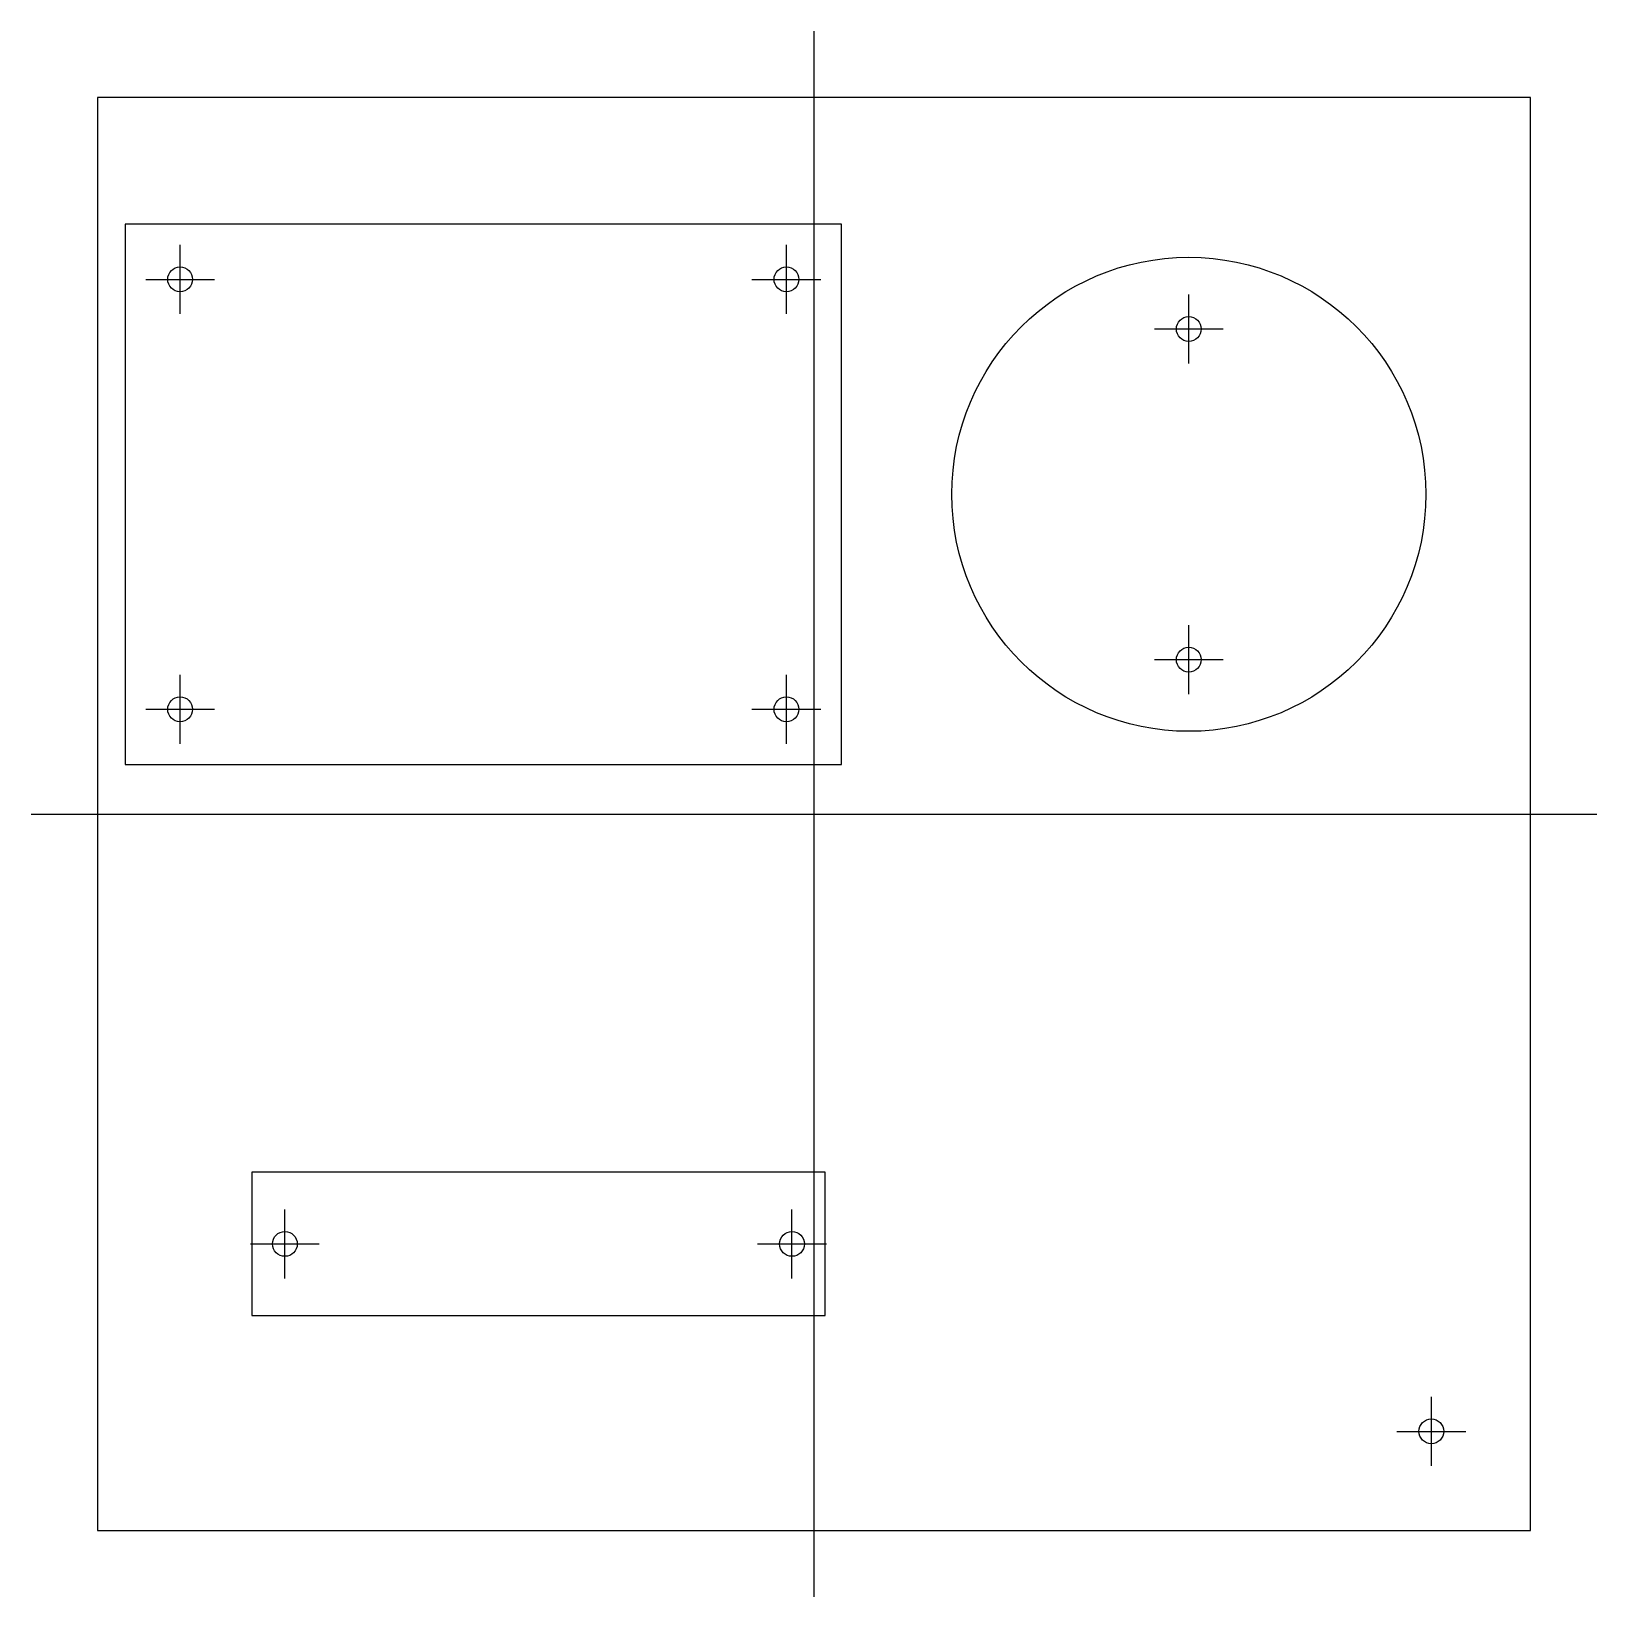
# Model space of a CAD drawing. Extents: x -142 to 142, y -142 to 142.
import ezdxf

# ---------------------------------------------------------------- set-up
doc = ezdxf.new("R2010")
doc.units = 0
for name, color, linetype in [('CUT', 1, 'CONTINUOUS'), ('MARK', 3, 'CONTINUOUS'), ('REF', 8, 'CONTINUOUS')]:
    doc.layers.add(name, color=color, linetype=linetype)

msp = doc.modelspace()

# ---------------------------------------------------------------- linework, layer by layer
at = {"layer": 'CUT'}
for centre in [(-115, 97), (-5, 97), (68, 88), (68, 28), (-115, 19), (-5, 19), (-96, -78), (-4, -78), (112, -112)]:
    msp.add_circle(centre, 2.25, dxfattribs=at)
at = {"layer": 'MARK'}
for p, q in [((-115, 90.75), (-115, 103.25)), ((-5, 90.75), (-5, 103.25)), ((-121.25, 97), (-108.75, 97)), ((-11.25, 97), (1.25, 97)), ((68, 81.75), (68, 94.25)), ((61.75, 88), (74.25, 88)), ((68, 21.75), (68, 34.25)), ((61.75, 28), (74.25, 28)), ((-115, 12.75), (-115, 25.25)), ((-5, 12.75), (-5, 25.25)), ((-121.25, 19), (-108.75, 19)), ((-11.25, 19), (1.25, 19)), ((-96, -84.25), (-96, -71.75)), ((-4, -84.25), (-4, -71.75)), ((-102.25, -78), (-89.75, -78)), ((-10.25, -78), (2.25, -78)), ((112, -118.25), (112, -105.75)), ((105.75, -112), (118.25, -112))]:
    msp.add_line(p, q, dxfattribs=at)
at = {"layer": 'REF'}
for p, q in [((0, -142), (0, 142)), ((130, 130), (-130, 130)), ((-130, 130), (-130, -130)), ((130, -130), (130, 130)), ((5, 107), (-125, 107)), ((-125, 107), (-125, 9)), ((5, 9), (5, 107)), ((-125, 9), (5, 9)), ((-142, 0), (142, 0)), ((2, -65), (-102, -65)), ((-102, -65), (-102, -91)), ((2, -91), (2, -65)), ((-102, -91), (2, -91)), ((-130, -130), (130, -130))]:
    msp.add_line(p, q, dxfattribs=at)
msp.add_circle((68, 58), 43, dxfattribs=at)

doc.saveas('drawing.dxf')
